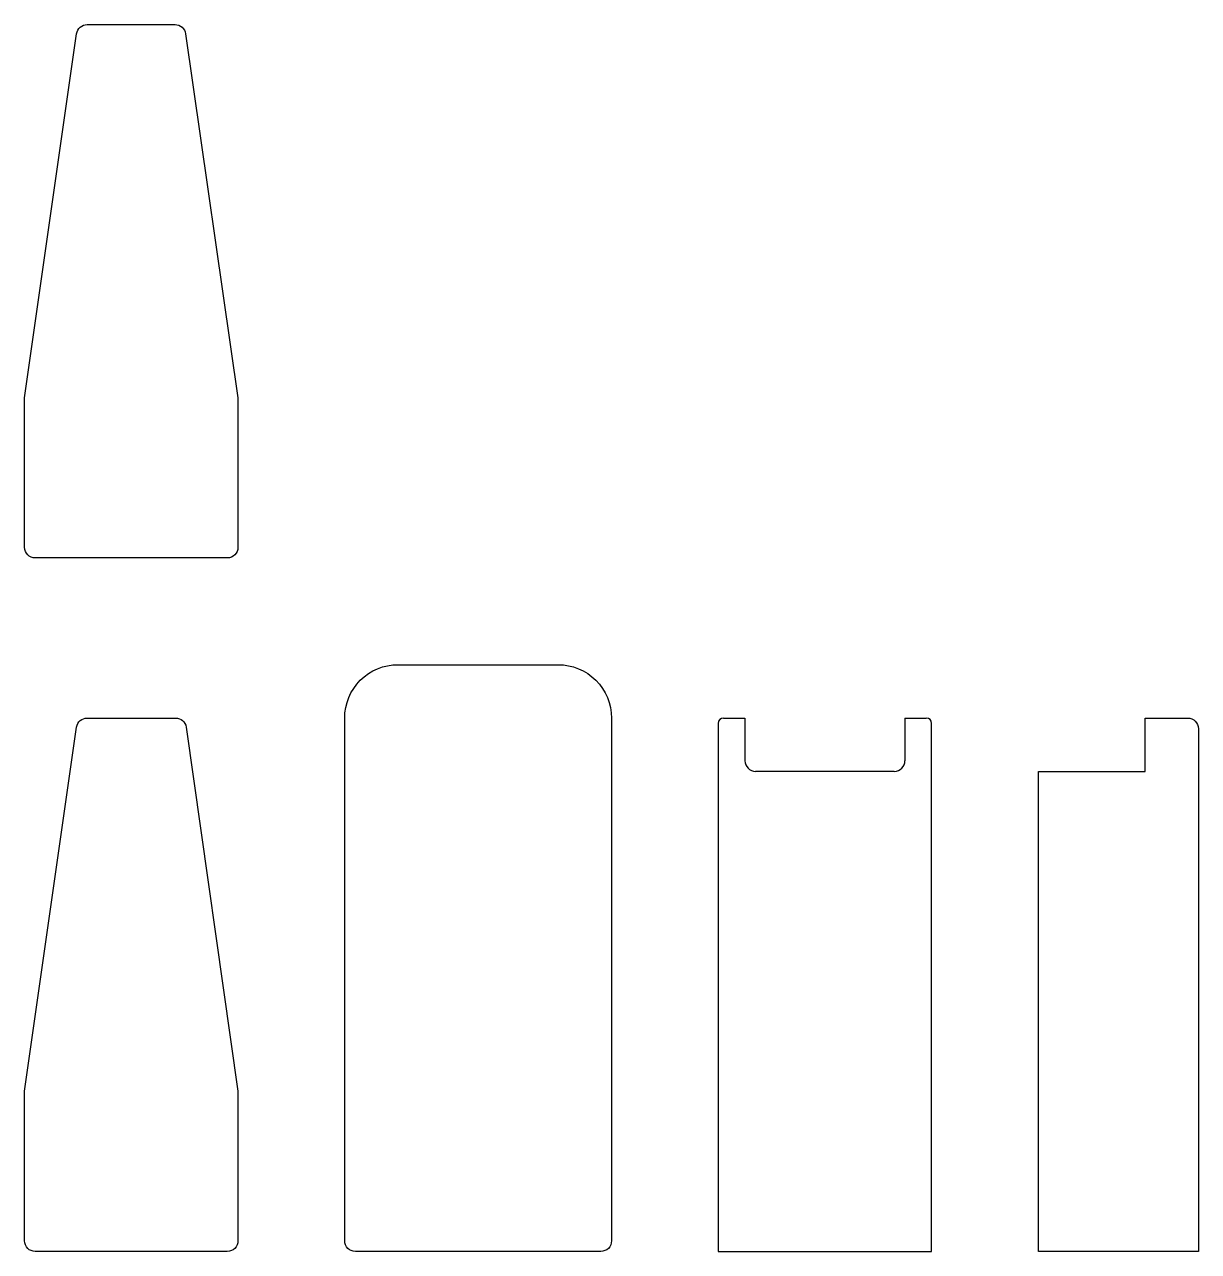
# Model space of a CAD drawing. Header units: millimetres. Extents: x 0 to 110, y 0 to 115.
import ezdxf

# ---------------------------------------------------------------- set-up
doc = ezdxf.new("R2010")
doc.units = ezdxf.units.MM
doc.layers.get('0').update_dxf_attribs({"linetype": 'CONTINUOUS'})

msp = doc.modelspace()

# ---------------------------------------------------------------- linework, layer by layer
for p, q in [((65, 49.5), (65, 0)), ((65.5, 50), (67.5, 50)), ((67.5, 50), (67.5, 46)), ((82.5, 50), (82.5, 46)), ((82.5, 50), (84.5, 50)), ((85, 0), (85, 49.5)), ((81.5, 45), (68.5, 45)), ((65, 0), (85, 0))]:
    msp.add_line(p, q)
for points in [[(19, 65), (1, 65, -0.414214), (0, 66), (0, 80), (4.88, 114.14, -0.373238), (5.87, 115), (14.1, 115, -0.372979), (15.09, 114.14), (20, 80), (20, 66, -0.414214)], [(54, 0), (31, 0, -0.414214), (30, 1), (30, 50, -0.414214), (35, 55), (50, 55, -0.414214), (55, 50), (55, 1, -0.414214)], [(19, 0), (1, 0, -0.414214), (0, 1), (0, 15.01), (4.88, 49.14, -0.373226), (5.87, 50), (14.15, 50, -0.37335), (15.14, 49.14), (20, 15.01), (20, 1, -0.414214)], [(110, 0), (95, 0), (95, 45), (105, 45), (105, 50), (109, 50, -0.414214), (110, 49)]]:
    msp.add_lwpolyline(points, format="xyb", close=True)
for centre, radius, start, end in [((65.5, 49.5), 0.5, 90, 180), ((84.5, 49.5), 0.5, 0, 90), ((68.5, 46), 1, 180, 270), ((81.5, 46), 1, -90, 0)]:
    msp.add_arc(centre, radius, start, end)

doc.saveas('drawing.dxf')
